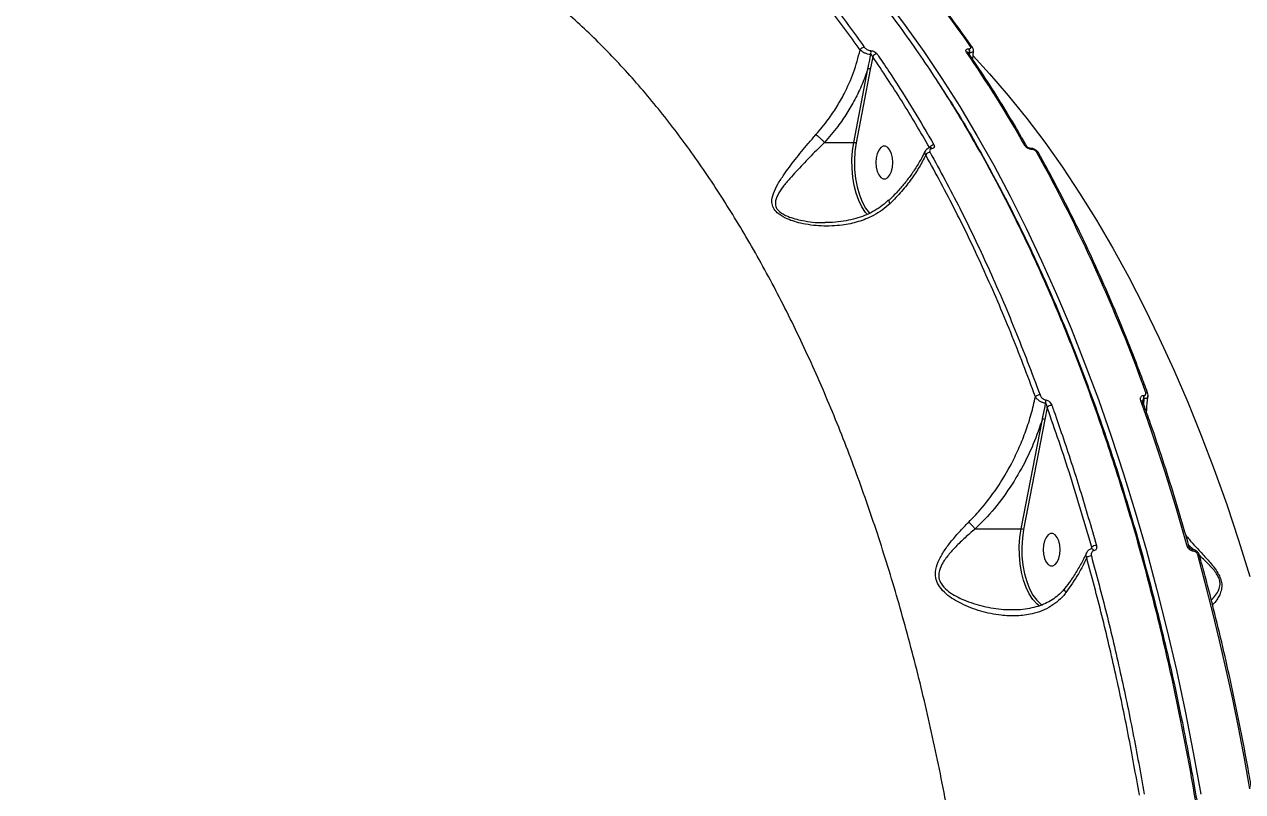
# Model space of a CAD drawing. Header units: millimetres. Extents: x -8327 to 9087, y -6583 to 5996.
# Drawn here: x 3960.7 to 4295.4, y 361.4 to 572.3 of the extents above; entities that cross this region are included whole.
import ezdxf

# ---------------------------------------------------------------- set-up
doc = ezdxf.new("R2010")
doc.units = ezdxf.units.MM
doc.layers.add('DIKOM_ОБЪЕКТ', color=7, linetype='Continuous')
doc.layers.add('DIKOM_РАЗМЕР_ОБЪЕКТА', color=7, linetype='Continuous')
doc.styles.add('style1', font='arial.ttf', dxfattribs={"width": 0.8})
doc.dimstyles.new('1-50', dxfattribs={"dimtxt": 300, "dimasz": 200, "dimexe": 100, "dimexo": 0, "dimgap": 100, "dimtad": 1, "dimtxsty": 'style1', "dimcen": 200, "dimclrd": 7, "dimclre": 7, "dimclrt": 7, "dimadec": 1, "dimazin": 2, "dimtfac": 1, "dimtmove": 0, "dimatfit": 2, "dimfxl": 0, "dimlwd": 25, "dimlwe": 18, "dimarcsym": 0})

# ---------------------------------------------------------------- blocks, each defined once
blk = doc.blocks.new('*D9')
at = {"layer": 'Defpoints', "color": 0, "transparency": 16777216}
for p in [(7087.37, 843.9), (-4957.59, 227.93), (7087.37, -4838.64)]:
    blk.add_point(p, dxfattribs=at)
at = {"layer": 'DIKOM_РАЗМЕР_ОБЪЕКТА', "color": 7, "lineweight": 18, "transparency": 16777216}
for p, q in [((7087.37, 843.9), (7087.37, -4938.64)), ((-4957.59, 227.93), (-4957.59, -4938.64))]:
    blk.add_line(p, q, dxfattribs=at)
at = {"layer": 'DIKOM_РАЗМЕР_ОБЪЕКТА', "color": 7, "lineweight": 25, "transparency": 16777216}
blk.add_line((-4757.59, -4838.64), (6887.37, -4838.64), dxfattribs=at)
at = {"layer": 'DIKOM_РАЗМЕР_ОБЪЕКТА', "color": 7, "transparency": 16777216}
for points in [[(-4757.59, -4805.31), (-4757.59, -4871.97), (-4957.59, -4838.64)], [(6887.37, -4805.31), (6887.37, -4871.97), (7087.37, -4838.64)]]:
    blk.add_solid(points, dxfattribs=at)
at = {"layer": 'DIKOM_РАЗМЕР_ОБЪЕКТА', "color": 7, "transparency": 16777216, "insert": (4098.94, -4585.47), "char_height": 300, "attachment_point": 5, "style": 'style1'}
blk.add_mtext('12040', dxfattribs=at)

msp = doc.modelspace()

# ---------------------------------------------------------------- linework, layer by layer
at = {"layer": 'DIKOM_ОБЪЕКТ', "color": 7, "linetype": 'Continuous', "lineweight": 15}
for p, q in [((4193.784, 563.418), (4193.123, 559.921)), ((4220.168, 565.63), (4220.236, 565.63)), ((4220.349, 564.5), (4220.28, 564.114)), ((4220.417, 564.5), (4220.349, 564.5)), ((4220.397, 563.939), (4220.417, 564.5)), ((4221.264, 562.65), (4221.436, 565.016)), ((4188.547, 539.897), (4192.453, 560.097)), ((4193.123, 559.921), (4189.217, 539.725)), ((4180.548, 539.897), (4188.547, 539.897)), ((4237.187, 538.219), (4237.139, 538.219)), ((4237.534, 537.957), (4237.487, 537.957)), ((4192.309, 520.047), (4192.013, 520.394)), ((4268.273, 469.436), (4268.079, 468.33)), ((4268.206, 470.335), (4268.294, 470.335)), ((4268.263, 467.81), (4268.361, 469.436)), ((4268.361, 469.436), (4268.273, 469.436)), ((4241.718, 467.039), (4241.08, 463.679)), ((4267.993, 468.57), (4267.99, 468.579)), ((4234.567, 433.636), (4240.41, 463.855)), ((4241.08, 463.679), (4235.237, 433.46)), ((4221.914, 433.636), (4234.567, 433.636)), ((4253.758, 428.158), (4253.949, 428.602)), ((4281.878, 428.003), (4280.559, 429.271)), ((4253.919, 428.169), (4253.907, 428.166)), ((4281.456, 428.059), (4281.428, 428.059)), ((4281.909, 427.534), (4281.881, 427.534))]:
    msp.add_line(p, q, dxfattribs=at)
at = {"layer": 'DIKOM_ОБЪЕКТ', "color": 7, "linetype": 'Continuous', "lineweight": 15, "flags": 128}
for points in [[(4197.541, 578.864), (4202.736, 572.02), (4207.827, 564.887), (4212.808, 557.469), (4217.677, 549.775), (4222.429, 541.809), (4227.059, 533.578), (4231.565, 525.09), (4235.942, 516.352), (4240.186, 507.371), (4244.295, 498.155), (4248.264, 488.711), (4252.09, 479.048), (4255.77, 469.173), (4259.301, 459.094), (4262.68, 448.821), (4265.904, 438.362), (4268.97, 427.726), (4271.876, 416.922), (4274.619, 405.958), (4277.197, 394.844), (4279.609, 383.59), (4281.85, 372.205), (4283.921, 360.698)], [(4221.357, 563.673), (4225.886, 558.75), (4231.036, 552.771), (4236.091, 546.49), (4241.044, 539.912), (4245.892, 533.045), (4250.629, 525.893), (4255.252, 518.464), (4259.757, 510.765), (4264.138, 502.803), (4268.392, 494.584), (4272.515, 486.118), (4276.503, 477.412), (4280.352, 468.474), (4284.06, 459.311), (4287.621, 449.934), (4291.034, 440.35), (4294.294, 430.568), (4297.4, 420.598)], [(4192.013, 520.394), (4191.808, 520.654), (4190.827, 522.149), (4189.969, 523.906), (4189.253, 525.889), (4188.694, 528.053), (4188.305, 530.353), (4188.092, 532.739), (4188.062, 535.16), (4188.215, 537.563), (4188.547, 539.897)], [(4189.217, 539.725), (4188.883, 537.334), (4188.743, 534.871), (4188.799, 532.396), (4189.053, 529.967), (4189.496, 527.644), (4190.119, 525.481), (4190.906, 523.531), (4191.839, 521.84), (4192.895, 520.449), (4193.031, 520.302)], [(4194.661, 534.346), (4194.755, 533.079), (4195.029, 531.913), (4195.461, 530.945), (4196.016, 530.253), (4196.649, 529.892), (4197.308, 529.892), (4197.941, 530.253), (4198.496, 530.945), (4198.928, 531.913), (4199.202, 533.079), (4199.296, 534.346), (4199.202, 535.614), (4198.928, 536.779), (4198.496, 537.747), (4197.941, 538.44), (4197.308, 538.8), (4196.649, 538.8), (4196.016, 538.44), (4195.461, 537.747), (4195.029, 536.779), (4194.755, 535.614), (4194.661, 534.346)], [(4280.199, 428.95), (4278.735, 434.081), (4277.234, 439.171), (4275.696, 444.22), (4274.122, 449.227), (4272.513, 454.191), (4270.867, 459.111), (4269.187, 463.985), (4267.471, 468.814)], [(4238.017, 413.96), (4237.761, 414.285), (4236.781, 415.796), (4235.925, 417.57), (4235.214, 419.569), (4234.661, 421.749), (4234.279, 424.064), (4234.076, 426.461), (4234.057, 428.891), (4234.222, 431.3), (4234.567, 433.636)], [(4235.237, 433.46), (4234.888, 431.067), (4234.736, 428.598), (4234.782, 426.113), (4235.025, 423.672), (4235.461, 421.333), (4236.078, 419.154), (4236.862, 417.187), (4237.793, 415.479), (4238.849, 414.072), (4238.937, 413.975)], [(4240.651, 427.929), (4240.745, 426.661), (4241.019, 425.496), (4241.451, 424.528), (4242.006, 423.835), (4242.639, 423.474), (4243.299, 423.474), (4243.932, 423.835), (4244.487, 424.528), (4244.919, 425.496), (4245.193, 426.661), (4245.287, 427.929), (4245.193, 429.196), (4244.919, 430.361), (4244.487, 431.329), (4243.932, 432.022), (4243.299, 432.383), (4242.639, 432.383), (4242.006, 432.022), (4241.451, 431.329), (4241.019, 430.361), (4240.745, 429.196), (4240.651, 427.929)], [(4254.556, 427.664), (4254.448, 427.858), (4254.321, 428.013), (4254.181, 428.119), (4254.037, 428.171), (4253.919, 428.169)], [(4297.421, 362.24), (4295.931, 370.523), (4294.353, 378.743), (4292.686, 386.898), (4290.932, 394.984), (4289.092, 402.996), (4287.166, 410.932), (4285.154, 418.789), (4283.059, 426.562)], [(4283.569, 426.355), (4283.565, 426.369), (4283.521, 426.435), (4283.446, 426.489), (4283.341, 426.529), (4283.211, 426.553), (4283.059, 426.562)], [(4239.603, 412.446), (4238.845, 413.07), (4238.017, 413.96)], [(4238.937, 413.975), (4240.004, 413), (4240.462, 412.687)]]:
    msp.add_lwpolyline(points, dxfattribs=at)
at = {"layer": 'DIKOM_ОБЪЕКТ', "color": 7, "linetype": 'Continuous', "lineweight": 15}
for centre, radius, start, end in [((4018.398, 427.468), 245.283, 34.45535, 49.01513), ((4191.541, 564.703), 1.33, 92.87453, 154.87072), ((4220.69, 565.641), 0.6, 37.78965, 93.72609), ((4191.378, 564.47), 1.935, 345.705, 20.12112), ((4195.004, 562.891), 1.329, 92.66236, 156.63746), ((4219.571, 564.087), 0.604, 37.75549, 93.50465), ((3936.763, 369.859), 343.393, 29.50314, 34.56714), ((4218.77, 564.827), 1.612, 348.29216, 29.87614), ((4218.837, 564.827), 1.614, 348.31462, 29.85368), ((4192.467, 558.786), 1.311, 59.98639, 90.61083), ((4210.644, 537.763), 1.413, 91.95492, 151.64605), ((4235.68, 538.401), 0.571, 34.3305, 95.22077), ((4209.587, 535.715), 1.433, 92.15782, 149.26359), ((4209.626, 537.907), 0.511, 30.30262, 93.79453), ((4237.094, 537.796), 0.425, 22.31797, 84.57622), ((4237.137, 537.793), 0.429, 22.44857, 82.74664), ((4238.828, 536.708), 0.572, 34.31566, 95.14904), ((3841.138, 316.76), 454.692, 19.86956, 29.01133), ((4239.77, 468.758), 1.743, 90.82278, 136.8595), ((4239.228, 468.741), 2.14, 344.44037, 9.17972), ((4267.552, 468.3), 0.52, 32.54008, 98.86), ((4266.494, 469.756), 1.807, 349.79171, 18.69674), ((4266.581, 469.755), 1.808, 349.81778, 18.70088), ((4268.838, 470.78), 0.527, 32.82167, 98.34494), ((4243.004, 465.877), 1.732, 90.46728, 137.89075), ((4240.424, 462.543), 1.311, 59.99298, 90.60425), ((4234.581, 432.326), 1.31, 59.9789, 90.61833), ((4255.248, 427.08), 2.001, 89.97078, 130.48114), ((4280.292, 428.448), 0.511, 35.12275, 100.49486), ((4253.858, 424.149), 2.064, 90.25052, 128.6072), ((4281.293, 427.482), 0.59, 5.02371, 77.50554), ((4281.313, 427.478), 0.599, 5.32037, 75.805)]:
    msp.add_arc(centre, radius, start, end, dxfattribs=at)
for points, knots in [([(4293.298, 228.931), (4293.269, 233.509), (4293.192, 245.843), (4292.516, 265.911), (4291.109, 289.035), (4289.017, 312.193), (4286.23, 335.307), (4282.736, 358.291), (4278.616, 380.64), (4273.897, 402.293), (4268.62, 423.204), (4262.699, 443.714), (4256.128, 463.733), (4248.914, 483.176), (4241.215, 501.618), (4233.071, 519.017), (4224.526, 535.358), (4215.443, 550.907), (4205.829, 565.574), (4195.707, 579.285), (4185.421, 591.592), (4175.029, 602.531), (4164.586, 612.159), (4153.8, 620.785), (4142.683, 628.268), (4132.949, 633.879), (4126.905, 636.475), (4124.725, 637.411)], [0, 0, 0, 0, 0.0243023, 0.065474, 0.1066774, 0.1478492, 0.1902168, 0.232619, 0.2749866, 0.3161585, 0.3573619, 0.3985337, 0.4409012, 0.4833034, 0.5256711, 0.5668427, 0.6080462, 0.6492181, 0.6915858, 0.733988, 0.7763556, 0.8160449, 0.8557626, 0.8954519, 0.9362086, 0.976996, 1, 1, 1, 1]), ([(4149.888, 612.665), (4151.564, 611.211), (4156.467, 606.957), (4164.432, 599.212), (4173.708, 589.098), (4182.764, 578.12), (4188.571, 570.061), (4191.474, 566.031)], [0, 0, 0, 0, 0.1144547, 0.3347649, 0.555076, 0.7775384, 1, 1, 1, 1]), ([(4223.23, 289.483), (4222.583, 296.423), (4221.288, 310.308), (4218.593, 330.829), (4215.326, 351.244), (4211.417, 371.459), (4206.879, 391.401), (4201.808, 410.63), (4196.235, 429.097), (4190.2, 446.771), (4183.604, 463.939), (4176.447, 480.519), (4168.739, 496.437), (4160.648, 511.348), (4152.211, 525.223), (4143.469, 538.059), (4134.284, 550.06), (4124.667, 561.148), (4114.641, 571.262), (4104.422, 580.186), (4094.047, 587.915), (4083.557, 594.471), (4072.787, 599.959), (4061.763, 604.303), (4050.517, 607.504), (4039.285, 609.334), (4031.421, 610.082), (4027.347, 609.89), (4026.967, 609.873)], [0, 0, 0, 0, 0.0392428, 0.0785159, 0.1177587, 0.1581423, 0.1985587, 0.2389423, 0.2781874, 0.3174625, 0.3567076, 0.3970917, 0.4375083, 0.4778924, 0.5171659, 0.5564698, 0.5957433, 0.6361546, 0.6765986, 0.71701, 0.7563481, 0.7957168, 0.8350548, 0.8755303, 0.9160389, 0.9565145, 0.9959508, 1, 1, 1, 1]), ([(4190.337, 565.268), (4187.468, 569.251), (4181.731, 577.216), (4172.729, 588.148), (4163.448, 598.286), (4155.439, 606.078), (4150.516, 610.351), (4148.844, 611.802)], [0, 0, 0, 0, 0.2203113, 0.4406218, 0.6630836, 0.8855448, 1, 1, 1, 1]), ([(4221.165, 566.008), (4220.322, 567.201), (4217.878, 570.66), (4213.76, 576.189), (4208.782, 582.506), (4203.715, 588.554), (4198.563, 594.33), (4193.332, 599.832), (4188.022, 605.049), (4183.473, 609.234), (4180.685, 611.635), (4179.711, 612.473)], [0, 0, 0, 0, 0.0652733, 0.1892967, 0.3133244, 0.4373493, 0.5613707, 0.6853862, 0.8093934, 0.9333913, 1, 1, 1, 1]), ([(4191.474, 566.031), (4191.563, 565.925), (4191.741, 565.713), (4192.17, 565.434), (4192.653, 565.231), (4193.004, 565.154), (4193.175, 565.138), (4193.195, 565.136)], [0, 0, 0, 0, 0.2486654, 0.4975487, 0.739019, 0.9703493, 1, 1, 1, 1]), ([(4220.236, 565.63), (4220.324, 565.636), (4220.499, 565.649), (4220.676, 565.748), (4220.763, 565.893), (4220.754, 566.066), (4220.683, 566.186), (4220.651, 566.24)], [0, 0, 0, 0, 0.2039354, 0.4080254, 0.6135626, 0.8265772, 1, 1, 1, 1]), ([(4221.421, 565.021), (4221.432, 565.065), (4221.479, 565.257), (4221.377, 565.605), (4221.274, 565.893), (4221.164, 566.008), (4221.163, 566.01)], [0, 0, 0, 0, 0.1286484, 0.5490312, 0.995126, 1, 1, 1, 1]), ([(4178.182, 542.026), (4179.348, 543.398), (4181.403, 545.814), (4183.937, 549.624), (4186.346, 553.894), (4188.684, 559.115), (4189.782, 563.202), (4190.337, 565.268)], [0, 0, 0, 0, 0.2022649, 0.3564083, 0.5119923, 0.7532499, 1, 1, 1, 1]), ([(4193.253, 563.993), (4193.221, 563.996), (4192.937, 564.026), (4192.352, 564.144), (4191.538, 564.436), (4190.805, 564.829), (4190.493, 565.122), (4190.337, 565.268)], [0, 0, 0, 0, 0.0299686, 0.2639353, 0.5066187, 0.7544211, 1, 1, 1, 1]), ([(4192.453, 560.097), (4192.52, 560.409), (4192.797, 561.706), (4193.056, 563.006), (4193.253, 563.993)], [0, 0, 0, 0, 0.2408338, 1, 1, 1, 1]), ([(4193.195, 565.136), (4193.374, 565.108), (4193.722, 565.053), (4194.236, 564.83), (4194.672, 564.546), (4194.852, 564.328), (4194.943, 564.219)], [0, 0, 0, 0, 0.2592612, 0.5021691, 0.7511706, 1, 1, 1, 1]), ([(4193.784, 563.418), (4193.761, 563.486), (4193.715, 563.619), (4193.589, 563.797), (4193.446, 563.922), (4193.328, 563.978), (4193.27, 563.989), (4193.253, 563.993)], [0, 0, 0, 0, 0.27343, 0.5341228, 0.7686291, 0.9338952, 1, 1, 1, 1]), ([(4209.4, 538.434), (4206.876, 542.771), (4201.821, 551.455), (4196.465, 559.427), (4193.784, 563.418)], [0, 0, 0, 0, 0.4994522, 1, 1, 1, 1]), ([(4194.943, 564.219), (4195.217, 563.818), (4196.591, 561.818), (4199.945, 556.789), (4204.934, 548.936), (4208.707, 542.43), (4210.595, 539.175)], [0, 0, 0, 0, 0.0507714, 0.2538555, 0.6266999, 1, 1, 1, 1]), ([(4219.535, 564.69), (4219.486, 564.774), (4219.376, 564.961), (4219.365, 565.227), (4219.501, 565.451), (4219.769, 565.601), (4220.035, 565.621), (4220.168, 565.63)], [0, 0, 0, 0, 0.1741948, 0.3896233, 0.5958189, 0.7978618, 1, 1, 1, 1]), ([(4220.055, 564.451), (4220.049, 564.459), (4220.041, 564.47), (4220.044, 564.464), (4220.045, 564.462)], [0, 0, 0, 0, 0.6754498, 1, 1, 1, 1]), ([(4236.152, 538.723), (4235.377, 540.076), (4233.13, 544.001), (4229.325, 550.314), (4224.739, 557.56), (4221.604, 562.17), (4220.049, 564.457)], [0, 0, 0, 0, 0.1498885, 0.4347114, 0.7195456, 1, 1, 1, 1]), ([(4220.349, 564.5), (4220.311, 564.496), (4220.265, 564.491), (4220.186, 564.451), (4220.152, 564.411), (4220.123, 564.377)], [0, 0, 0, 0, 0.3987998, 0.48382, 1, 1, 1, 1]), ([(4221.424, 565.016), (4221.427, 564.998), (4221.446, 564.887), (4221.283, 564.723), (4220.947, 564.551), (4220.594, 564.517), (4220.417, 564.5)], [0, 0, 0, 0, 0.0596544, 0.3723132, 0.6858856, 1, 1, 1, 1]), ([(4192.453, 560.097), (4191.945, 558.673), (4190.923, 555.811), (4188.959, 551.731), (4186.72, 547.863), (4184, 543.87), (4181.793, 541.33), (4180.548, 539.897)], [0, 0, 0, 0, 0.1948112, 0.3916411, 0.5750653, 0.7602149, 1, 1, 1, 1]), ([(4211.812, 556.156), (4213.072, 554.267), (4217.54, 547.567), (4224.767, 535), (4233.453, 518.548), (4241.607, 501.136), (4249.238, 482.858), (4256.337, 463.739), (4262.886, 443.853), (4268.856, 423.291), (4274.22, 402.149), (4278.654, 381.855), (4282.275, 362.561), (4285.215, 344.38), (4287.727, 325.959), (4289.83, 307.124), (4291.5, 287.899), (4292.709, 268.314), (4293.478, 248.641), (4293.586, 235.497), (4293.641, 228.928)], [0, 0, 0, 0, 0.02464184, 0.08736859, 0.14999503, 0.21242467, 0.27485472, 0.33748105, 0.40020787, 0.46293464, 0.52556134, 0.58799096, 0.63857701, 0.68921547, 0.73985396, 0.79044003, 0.84280093, 0.89521999, 0.947639, 1, 1, 1, 1]), ([(4198.572, 523.08), (4197.861, 522.451), (4196.437, 521.193), (4193.523, 519.446), (4189.849, 517.974), (4185.016, 516.967), (4179.631, 516.74), (4175.058, 517.348), (4171.805, 518.243), (4169.571, 519.121), (4167.615, 520.316), (4166.379, 521.873), (4165.927, 523.695), (4166.414, 525.889), (4167.657, 528.404), (4169.679, 531.486), (4172.431, 535.19), (4175.47, 538.916), (4177.469, 541.208), (4178.182, 542.026)], [0, 0, 0, 0, 0.0447769, 0.0895817, 0.1609599, 0.2324508, 0.3238557, 0.4152099, 0.4505982, 0.4859279, 0.5329404, 0.5664214, 0.5998016, 0.6530912, 0.7108124, 0.7686681, 0.8592883, 0.9497922, 1, 1, 1, 1]), ([(4180.528, 539.904), (4180.525, 539.901), (4179.782, 539.151), (4177.699, 537.104), (4174.458, 533.742), (4171.413, 530.463), (4169.121, 527.704), (4167.845, 525.845), (4167.192, 524.355), (4166.95, 523.211), (4167.168, 521.956), (4168.316, 520.582), (4170.211, 519.58), (4172.377, 518.858), (4175.584, 518.155), (4178.414, 517.738), (4180.508, 517.877), (4180.721, 517.892)], [0, 0, 0, 0, 0.000233, 0.0751454, 0.2095558, 0.347683, 0.43216, 0.5179009, 0.5550188, 0.5929204, 0.637744, 0.682312, 0.7472201, 0.7980374, 0.8496563, 0.9846902, 1, 1, 1, 1]), ([(4178.182, 542.026), (4178.199, 542.012), (4178.375, 541.876), (4178.767, 541.554), (4179.385, 541.012), (4180.013, 540.426), (4180.356, 540.078), (4180.528, 539.904)], [0, 0, 0, 0, 0.026255, 0.2631096, 0.5087724, 0.7543836, 1, 1, 1, 1]), ([(4180.548, 539.897), (4180.544, 539.897), (4180.537, 539.897), (4180.531, 539.901), (4180.528, 539.903), (4180.528, 539.904)], [0, 0, 0, 0, 0.5073778, 0.9144848, 1, 1, 1, 1]), ([(4188.547, 539.897), (4188.598, 539.895), (4188.7, 539.891), (4188.87, 539.861), (4189.029, 539.818), (4189.137, 539.773), (4189.193, 539.741), (4189.212, 539.729), (4189.217, 539.725)], [0, 0, 0, 0, 0.2146181, 0.4293215, 0.6438316, 0.858704, 0.955274, 1, 1, 1, 1]), ([(4210.595, 539.175), (4210.608, 539.152), (4210.682, 539.016), (4210.744, 538.767), (4210.668, 538.476), (4210.443, 538.254), (4210.192, 538.195), (4210.067, 538.165)], [0, 0, 0, 0, 0.0488865, 0.2870624, 0.524962, 0.7625467, 1, 1, 1, 1]), ([(4237.487, 537.957), (4237.389, 537.962), (4237.144, 537.974), (4236.714, 538.096), (4236.258, 538.325), (4235.864, 538.629), (4235.707, 538.856), (4235.628, 538.97)], [0, 0, 0, 0, 0.14086, 0.3553232, 0.570019, 0.7849128, 1, 1, 1, 1]), ([(4208.171, 537.491), (4207.869, 536.862), (4207.133, 535.331), (4205.666, 532.906), (4203.828, 530.24), (4201.738, 527.639), (4199.881, 525.552), (4198.654, 524.382), (4198.266, 524.012)], [0, 0, 0, 0, 0.1348232, 0.328423, 0.5225393, 0.7166807, 0.9103671, 1, 1, 1, 1]), ([(4208.355, 536.447), (4208.336, 536.406), (4207.799, 535.279), (4206.605, 533.059), (4204.413, 529.735), (4201.774, 526.361), (4199.644, 524.178), (4198.572, 523.08)], [0, 0, 0, 0, 0.0089007, 0.2417851, 0.4772824, 0.7368268, 1, 1, 1, 1]), ([(4208.355, 536.447), (4208.334, 536.485), (4208.21, 536.707), (4208.093, 537.081), (4208.193, 537.346), (4208.237, 537.463)], [0, 0, 0, 0, 0.101083, 0.6028313, 1, 1, 1, 1]), ([(4209.594, 538.408), (4209.551, 538.405), (4209.268, 538.384), (4208.822, 538.181), (4208.387, 537.837), (4208.28, 537.556), (4208.249, 537.473)], [0, 0, 0, 0, 0.0727317, 0.4805672, 0.8466414, 1, 1, 1, 1]), ([(4238.498, 469.95), (4236.264, 475.889), (4231.795, 487.767), (4224.456, 504.735), (4216.699, 521.099), (4211.136, 531.331), (4208.355, 536.447)], [0, 0, 0, 0, 0.2485956, 0.4971911, 0.7485956, 1, 1, 1, 1]), ([(4210.067, 538.165), (4209.941, 538.135), (4209.689, 538.076), (4209.463, 537.852), (4209.386, 537.559), (4209.448, 537.308), (4209.521, 537.17), (4209.533, 537.147)], [0, 0, 0, 0, 0.237701, 0.4754816, 0.7136886, 0.9520039, 1, 1, 1, 1]), ([(4209.533, 537.147), (4212.29, 532.078), (4217.803, 521.939), (4225.557, 505.614), (4232.948, 488.558), (4237.479, 476.52), (4239.745, 470.501)], [0, 0, 0, 0, 0.2485943, 0.4971891, 0.7485953, 1, 1, 1, 1]), ([(4209.607, 538.419), (4209.61, 538.42), (4209.619, 538.423), (4209.598, 538.419), (4209.584, 538.417)], [0, 0, 0, 0, 0.376851, 1, 1, 1, 1]), ([(4237.135, 538.221), (4237.112, 538.221), (4237.055, 538.221), (4236.902, 538.247), (4236.704, 538.311), (4236.493, 538.414), (4236.317, 538.538), (4236.208, 538.642), (4236.159, 538.71), (4236.156, 538.716), (4236.155, 538.718)], [0, 0, 0, 0, 0.0887658, 0.2207667, 0.3689668, 0.532591, 0.697124, 0.8338138, 0.9576791, 1, 1, 1, 1]), ([(4239.286, 537.024), (4239.259, 537.081), (4239.143, 537.323), (4238.753, 537.691), (4238.12, 538.056), (4237.551, 538.237), (4237.248, 538.204), (4237.191, 538.198)], [0, 0, 0, 0, 0.0780343, 0.3328879, 0.6249044, 0.9304005, 1, 1, 1, 1]), ([(4238.777, 537.278), (4238.725, 537.354), (4238.62, 537.507), (4238.358, 537.71), (4238.054, 537.864), (4237.765, 537.945), (4237.6, 537.954), (4237.534, 537.957)], [0, 0, 0, 0, 0.21422983, 0.4283988, 0.64293331, 0.85768018, 1, 1, 1, 1]), ([(4269.281, 471.065), (4268.674, 472.708), (4266.913, 477.472), (4263.898, 485.216), (4260.195, 494.229), (4256.363, 503.038), (4252.409, 511.642), (4248.334, 520.032), (4244.214, 528.059), (4241.178, 533.675), (4239.549, 536.587), (4239.301, 537.031)], [0, 0, 0, 0, 0.06884116, 0.19964772, 0.33045937, 0.46127663, 0.5920962, 0.7229198, 0.8537482, 0.97769376, 1, 1, 1, 1]), ([(4198.158, 524.123), (4197.897, 523.858), (4197.056, 523.006), (4195.421, 521.797), (4193.28, 520.504), (4190.95, 519.483), (4188.431, 518.72), (4185.697, 518.17), (4183.098, 517.869), (4181.405, 517.876), (4180.723, 517.879)], [0, 0, 0, 0, 0.0582546, 0.1873292, 0.3202935, 0.4545635, 0.5901267, 0.734901, 0.8931506, 1, 1, 1, 1]), ([(4198.572, 523.08), (4198.554, 523.109), (4198.47, 523.241), (4198.318, 523.525), (4198.206, 523.842), (4198.278, 523.936), (4198.309, 523.977)], [0, 0, 0, 0, 0.0660684, 0.292726, 0.6909772, 1, 1, 1, 1]), ([(4220.166, 435.527), (4221.2, 436.597), (4224.018, 439.51), (4228.081, 444.912), (4231.583, 450.815), (4234.105, 456.104), (4235.895, 460.614), (4237.404, 465.237), (4238.134, 468.379), (4238.498, 469.95)], [0, 0, 0, 0, 0.1128, 0.3073744, 0.5062342, 0.6280295, 0.7498289, 0.8749131, 1, 1, 1, 1]), ([(4241.29, 468.167), (4241.038, 468.217), (4240.545, 468.314), (4239.778, 468.684), (4239.08, 469.192), (4238.678, 469.651), (4238.523, 469.908), (4238.498, 469.95)], [0, 0, 0, 0, 0.2234071, 0.4376736, 0.6849439, 0.948847, 1, 1, 1, 1]), ([(4239.745, 470.501), (4239.843, 470.291), (4240.015, 469.922), (4240.446, 469.485), (4240.89, 469.191), (4241.19, 469.119), (4241.341, 469.083)], [0, 0, 0, 0, 0.3292116, 0.5797692, 0.7885596, 1, 1, 1, 1]), ([(4241.341, 469.083), (4241.499, 469.044), (4241.814, 468.967), (4242.28, 468.653), (4242.691, 468.22), (4242.903, 467.842), (4242.981, 467.633), (4242.989, 467.609)], [0, 0, 0, 0, 0.2147433, 0.4259012, 0.6816914, 0.9641539, 1, 1, 1, 1]), ([(4267.471, 468.814), (4267.462, 468.842), (4267.39, 469.049), (4267.333, 469.405), (4267.401, 469.816), (4267.581, 470.106), (4267.846, 470.297), (4268.086, 470.322), (4268.206, 470.335)], [0, 0, 0, 0, 0.03921242, 0.2872487, 0.4952041, 0.67099591, 0.83529836, 1, 1, 1, 1]), ([(4268.004, 468.573), (4267.983, 468.624), (4267.929, 468.753), (4267.939, 468.867), (4267.938, 468.866), (4267.937, 468.866)], [0, 0, 0, 0, 0.3302192, 0.8491939, 1, 1, 1, 1]), ([(4268.273, 469.436), (4268.251, 469.433), (4268.208, 469.427), (4268.125, 469.369), (4268.038, 469.239), (4267.972, 469.06), (4267.953, 468.928), (4267.945, 468.874)], [0, 0, 0, 0, 0.1028313, 0.2045157, 0.454115, 0.7780373, 1, 1, 1, 1]), ([(4268.294, 470.335), (4268.372, 470.343), (4268.528, 470.359), (4268.7, 470.482), (4268.812, 470.667), (4268.852, 470.926), (4268.814, 471.151), (4268.769, 471.282), (4268.762, 471.301)], [0, 0, 0, 0, 0.16733277, 0.33445831, 0.5091458, 0.71311098, 0.95770633, 1, 1, 1, 1]), ([(4269.385, 470.133), (4269.377, 470.057), (4269.359, 469.878), (4269.156, 469.661), (4268.826, 469.484), (4268.517, 469.452), (4268.361, 469.436)], [0, 0, 0, 0, 0.1939335, 0.4616994, 0.7279846, 1, 1, 1, 1]), ([(4269.041, 465.618), (4269.086, 466.749), (4269.146, 468.246), (4269.356, 469.759), (4269.407, 470.129)], [0, 0, 0, 0, 0.7550687, 1, 1, 1, 1]), ([(4269.399, 470.128), (4269.403, 470.141), (4269.454, 470.339), (4269.416, 470.668), (4269.299, 470.954), (4269.255, 471.06)], [0, 0, 0, 0, 0.0411471, 0.6436337, 1, 1, 1, 1]), ([(4240.41, 463.855), (4240.476, 464.167), (4240.779, 465.602), (4241.066, 467.041), (4241.29, 468.167)], [0, 0, 0, 0, 0.2174681, 1, 1, 1, 1]), ([(4241.718, 467.039), (4241.704, 467.198), (4241.679, 467.473), (4241.577, 467.819), (4241.466, 468.027), (4241.368, 468.133), (4241.313, 468.157), (4241.29, 468.167)], [0, 0, 0, 0, 0.3755612, 0.6516692, 0.8444389, 0.9349162, 1, 1, 1, 1]), ([(4253.949, 428.602), (4252.047, 435.159), (4248.237, 448.292), (4243.893, 460.784), (4241.718, 467.039)], [0, 0, 0, 0, 0.49927215, 1, 1, 1, 1]), ([(4242.989, 467.609), (4243.185, 467.061), (4244.163, 464.321), (4246.811, 456.677), (4250.796, 444.482), (4253.764, 434.218), (4255.249, 429.081)], [0, 0, 0, 0, 0.0441434, 0.220721, 0.6100162, 1, 1, 1, 1]), ([(4280.71, 428.742), (4280.208, 430.513), (4278.751, 435.647), (4276.232, 444.029), (4273.105, 453.826), (4270.342, 461.993), (4268.603, 466.865), (4267.99, 468.579)], [0, 0, 0, 0, 0.1293245, 0.3750472, 0.6207765, 0.8665167, 1, 1, 1, 1]), ([(4240.41, 463.855), (4239.626, 461.562), (4238.045, 456.943), (4234.675, 450.063), (4230.462, 443.289), (4226.084, 437.745), (4223.023, 434.729), (4221.914, 433.636)], [0, 0, 0, 0, 0.2061842, 0.4154228, 0.6401032, 0.8695949, 1, 1, 1, 1]), ([(4246.877, 416.154), (4246.81, 416.066), (4246.201, 415.265), (4244.9, 413.894), (4242.742, 412.288), (4240.283, 411.073), (4237.155, 410.105), (4233.373, 409.635), (4228.613, 409.845), (4223.433, 410.885), (4219.071, 412.556), (4215.946, 414.278), (4213.854, 415.786), (4212.129, 417.582), (4211.107, 419.682), (4210.904, 422.066), (4211.684, 424.668), (4213.198, 427.384), (4215.193, 430.083), (4217.502, 432.812), (4219.278, 434.622), (4220.166, 435.527)], [0, 0, 0, 0, 0.0056284, 0.0508124, 0.0960114, 0.1438708, 0.1917626, 0.2633143, 0.3349747, 0.4270895, 0.5191811, 0.5590166, 0.5987802, 0.6438166, 0.679925, 0.7160684, 0.7691203, 0.8237189, 0.8784541, 0.9392283, 1, 1, 1, 1]), ([(4220.166, 435.527), (4220.198, 435.497), (4220.423, 435.288), (4220.859, 434.853), (4221.445, 434.213), (4221.752, 433.83), (4221.906, 433.639)], [0, 0, 0, 0, 0.0544429, 0.3766808, 0.6883313, 1, 1, 1, 1]), ([(4221.906, 433.639), (4221.904, 433.638), (4220.987, 432.828), (4219.114, 431.244), (4216.661, 428.857), (4214.508, 426.485), (4212.816, 424.143), (4211.854, 421.866), (4211.933, 419.754), (4212.914, 417.908), (4214.614, 416.38), (4216.678, 415.115), (4219.793, 413.657), (4224.163, 412.315), (4228.727, 411.49), (4231.443, 411.496), (4232.29, 411.498)], [0, 0, 0, 0, 0.0001144, 0.0880527, 0.1769143, 0.2540993, 0.332465, 0.4043127, 0.4512801, 0.4981087, 0.5587027, 0.6142637, 0.6707841, 0.8029565, 0.9385372, 1, 1, 1, 1]), ([(4221.914, 433.636), (4221.913, 433.636), (4221.91, 433.636), (4221.907, 433.638), (4221.906, 433.639), (4221.906, 433.639)], [0, 0, 0, 0, 0.4453178, 0.8187583, 1, 1, 1, 1]), ([(4279.821, 431.854), (4280.104, 431.51), (4281.498, 429.815), (4283.935, 427.26), (4286.4, 424.519), (4287.874, 422.667), (4288.853, 421.181), (4289.532, 419.623), (4289.772, 418.013), (4289.52, 416.54), (4288.977, 415.231), (4288.167, 413.894), (4287.538, 413.183), (4287.152, 412.747)], [0, 0, 0, 0, 0.0538778, 0.2653764, 0.3877841, 0.4497762, 0.5135695, 0.5732611, 0.6330818, 0.7133875, 0.7930962, 0.872994, 1, 1, 1, 1]), ([(4253.856, 428.129), (4253.875, 428.174), (4253.926, 428.298), (4253.947, 428.463), (4253.948, 428.576), (4253.949, 428.602)], [0, 0, 0, 0, 0.3054585, 0.8404139, 1, 1, 1, 1]), ([(4255.249, 429.081), (4255.261, 429.034), (4255.313, 428.826), (4255.321, 428.47), (4255.188, 428.081), (4254.933, 427.787), (4254.682, 427.705), (4254.556, 427.664)], [0, 0, 0, 0, 0.0733461, 0.3225138, 0.5550241, 0.7773407, 1, 1, 1, 1]), ([(4281.881, 427.534), (4281.815, 427.537), (4281.601, 427.548), (4281.207, 427.684), (4280.76, 428.002), (4280.388, 428.446), (4280.262, 428.782), (4280.199, 428.95)], [0, 0, 0, 0, 0.0931813, 0.3039275, 0.5302348, 0.765194, 1, 1, 1, 1]), ([(4281.422, 428.06), (4281.415, 428.06), (4281.397, 428.059), (4281.311, 428.078), (4281.194, 428.13), (4281.056, 428.224), (4280.914, 428.362), (4280.793, 428.532), (4280.726, 428.674), (4280.715, 428.731), (4280.713, 428.74)], [0, 0, 0, 0, 0.0922364, 0.2057837, 0.3190034, 0.4536805, 0.6002313, 0.7737065, 0.9657943, 1, 1, 1, 1]), ([(4252.509, 427.076), (4252.241, 426.484), (4251.53, 424.917), (4250.08, 422.383), (4248.374, 419.71), (4247.1, 418.044), (4246.544, 417.318)], [0, 0, 0, 0, 0.1798369, 0.4760312, 0.7716108, 1, 1, 1, 1]), ([(4252.57, 425.762), (4251.853, 424.273), (4250.284, 421.018), (4248.075, 417.865), (4246.877, 416.154)], [0, 0, 0, 0, 0.4574389, 1, 1, 1, 1]), ([(4252.57, 425.762), (4252.545, 425.833), (4252.435, 426.141), (4252.372, 426.612), (4252.506, 426.928), (4252.56, 427.055)], [0, 0, 0, 0, 0.1516449, 0.6599569, 1, 1, 1, 1]), ([(4253.919, 428.159), (4253.889, 428.156), (4253.585, 428.127), (4253.094, 427.828), (4252.665, 427.412), (4252.575, 427.118), (4252.559, 427.067)], [0, 0, 0, 0, 0.0503003, 0.4928611, 0.9118427, 1, 1, 1, 1]), ([(4267.058, 360.477), (4266.06, 366.061), (4264.065, 377.228), (4260.598, 393.681), (4256.815, 409.918), (4253.985, 420.481), (4252.57, 425.762)], [0, 0, 0, 0, 0.2490975, 0.4981936, 0.7490977, 1, 1, 1, 1]), ([(4254.556, 427.664), (4254.429, 427.622), (4254.175, 427.538), (4253.917, 427.239), (4253.779, 426.842), (4253.784, 426.478), (4253.837, 426.263), (4253.849, 426.213)], [0, 0, 0, 0, 0.221086, 0.4418684, 0.674498, 0.9251718, 1, 1, 1, 1]), ([(4253.849, 426.213), (4255.257, 420.958), (4258.073, 410.448), (4261.86, 394.218), (4265.347, 377.69), (4267.363, 366.417), (4268.37, 360.78)], [0, 0, 0, 0, 0.249097, 0.4981943, 0.7490972, 1, 1, 1, 1]), ([(4283.555, 426.353), (4283.543, 426.41), (4283.48, 426.711), (4283.152, 427.233), (4282.567, 427.759), (4281.953, 428.04), (4281.587, 428.033), (4281.458, 428.031)], [0, 0, 0, 0, 0.0618008, 0.3256504, 0.6139832, 0.8635303, 1, 1, 1, 1]), ([(4283.059, 426.562), (4283.017, 426.676), (4282.931, 426.906), (4282.678, 427.21), (4282.371, 427.429), (4282.1, 427.524), (4281.953, 427.532), (4281.909, 427.534)], [0, 0, 0, 0, 0.2336491, 0.4672681, 0.6955664, 0.9086328, 1, 1, 1, 1]), ([(4286.792, 414.146), (4286.814, 414.164), (4287.226, 414.497), (4288.007, 415.358), (4288.859, 416.736), (4289.283, 418.207), (4289.116, 419.66), (4288.476, 421.027), (4287.566, 422.285), (4286.828, 423.117), (4285.666, 424.361), (4284.624, 425.364), (4283.712, 426.241), (4283.543, 426.403)], [0, 0, 0, 0, 0.0092037, 0.1692753, 0.3279776, 0.4403968, 0.5214348, 0.602277, 0.6841903, 0.7666333, 0.7801201, 0.9594004, 1, 1, 1, 1]), ([(4297.918, 362.092), (4297.581, 364.004), (4296.603, 369.548), (4294.867, 378.646), (4292.661, 389.341), (4290.304, 399.915), (4287.796, 410.357), (4285.536, 419.159), (4284.089, 424.453), (4283.569, 426.355)], [0, 0, 0, 0, 0.086465, 0.250743, 0.4150279, 0.5793135, 0.7436053, 0.9078984, 1, 1, 1, 1]), ([(4246.536, 417.341), (4246.299, 417.033), (4245.652, 416.191), (4244.35, 415.032), (4242.653, 413.846), (4240.721, 412.878), (4238.588, 412.151), (4236.251, 411.645), (4234.134, 411.384), (4232.775, 411.399), (4232.284, 411.405)], [0, 0, 0, 0, 0.0728149, 0.1989518, 0.3318541, 0.4697355, 0.6117495, 0.7560949, 0.9118797, 1, 1, 1, 1]), ([(4246.877, 416.154), (4246.856, 416.184), (4246.719, 416.374), (4246.528, 416.727), (4246.437, 417.109), (4246.545, 417.246), (4246.589, 417.301)], [0, 0, 0, 0, 0.0592222, 0.3796366, 0.7480425, 1, 1, 1, 1])]:
    msp.add_open_spline(points, degree=3, knots=knots, dxfattribs=at)

# ---------------------------------------------------------------- dimensions: what is measured, and where the dimension line sits
at = {"layer": 'DIKOM_РАЗМЕР_ОБЪЕКТА'}
dim = msp.add_linear_dim(base=(7087.366, -4838.641), p1=(-4957.594, 227.929), p2=(7087.366, 843.902), text='12040', dimstyle='1-50', dxfattribs=at)
dim.commit()
dim.dimension.update_dxf_attribs({"geometry": '*D9', "text_midpoint": (4098.945, -4838.641), "dimtype": 160})

doc.saveas('drawing.dxf')
